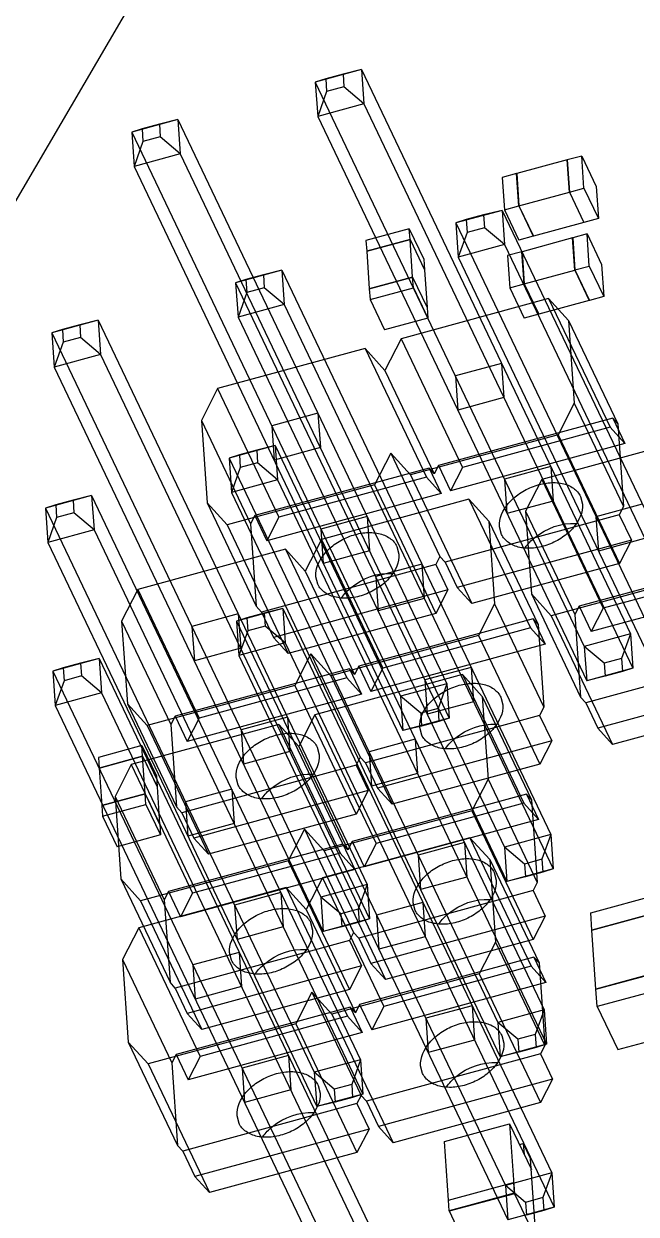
# Model space of a CAD drawing. Header units: millimetres. Extents: x 0 to 594, y 0 to 420.
# Drawn here: x 467.53 to 475.55, y 297.59 to 313.18 of the extents above; entities that cross this region are included whole.
import ezdxf

# ---------------------------------------------------------------- set-up
doc = ezdxf.new("R2010")
doc.units = ezdxf.units.MM
doc.header["$LTSCALE"] = 32.67
doc.layers.get('0').update_dxf_attribs({"linetype": 'CONTINUOUS'})

msp = doc.modelspace()

# ---------------------------------------------------------------- linework, layer by layer
at = {"color": 7, "linetype": 'CONTINUOUS'}
for p, q in [((490.399, 350.102), (457.226, 293.457)), ((471.953, 312.58), (471.347, 312.416)), ((471.71, 312.521), (471.483, 312.459)), ((471.953, 312.58), (471.71, 312.521)), ((471.71, 312.521), (471.722, 312.353)), ((471.953, 312.58), (471.984, 312.131)), ((471.953, 312.58), (475.478, 305.19)), ((471.483, 312.459), (471.347, 312.416)), ((471.347, 312.416), (474.871, 305.025)), ((471.347, 312.416), (471.378, 311.966)), ((471.483, 312.459), (471.495, 312.291)), ((471.722, 312.353), (471.495, 312.291)), ((471.984, 312.131), (471.722, 312.353)), ((471.495, 312.291), (471.378, 311.966)), ((471.984, 312.131), (471.378, 311.966)), ((471.984, 312.131), (475.509, 304.74)), ((469.547, 311.926), (468.941, 311.762)), ((469.304, 311.867), (469.077, 311.805)), ((469.547, 311.926), (469.304, 311.867)), ((469.304, 311.867), (469.316, 311.698)), ((469.547, 311.926), (469.578, 311.477)), ((469.547, 311.926), (473.071, 304.536)), ((471.378, 311.966), (474.903, 304.575)), ((469.077, 311.805), (468.941, 311.762)), ((468.941, 311.762), (468.972, 311.312)), ((468.941, 311.762), (472.465, 304.371)), ((469.077, 311.805), (469.088, 311.637)), ((469.316, 311.698), (469.088, 311.637)), ((469.578, 311.477), (469.316, 311.698)), ((469.088, 311.637), (468.972, 311.312)), ((469.578, 311.477), (468.972, 311.312)), ((469.578, 311.477), (473.102, 304.086)), ((474.648, 311.397), (473.986, 311.217)), ((474.648, 311.397), (474.649, 311.395)), ((474.677, 310.976), (474.648, 311.397)), ((474.838, 311.448), (474.649, 311.397)), ((474.649, 311.397), (474.678, 310.976)), ((474.838, 311.448), (475.027, 311.05)), ((474.867, 311.028), (474.838, 311.448)), ((468.972, 311.312), (472.496, 303.921)), ((473.985, 311.217), (473.796, 311.165)), ((473.796, 311.165), (473.825, 310.745)), ((474.014, 310.796), (473.985, 311.217)), ((473.985, 311.217), (473.986, 311.214)), ((473.986, 311.217), (474.015, 310.796)), ((474.015, 310.796), (474.677, 310.976)), ((474.677, 310.976), (474.867, 310.578)), ((474.678, 310.976), (474.867, 311.028)), ((474.678, 310.976), (474.868, 310.578)), ((474.867, 311.028), (475.056, 310.63)), ((475.027, 311.05), (475.056, 310.63)), ((473.825, 310.745), (474.014, 310.796)), ((474.014, 310.796), (474.204, 310.398)), ((474.015, 310.796), (474.205, 310.398)), ((473.797, 310.736), (473.19, 310.571)), ((473.326, 310.615), (473.19, 310.571)), ((473.553, 310.677), (473.326, 310.615)), ((473.326, 310.615), (473.338, 310.447)), ((473.797, 310.736), (473.553, 310.677)), ((473.553, 310.677), (473.565, 310.508)), ((473.797, 310.736), (473.828, 310.287)), ((473.797, 310.736), (477.321, 303.345)), ((473.825, 310.745), (474.015, 310.347)), ((475.056, 310.63), (474.868, 310.578)), ((472.578, 310.495), (472.011, 310.341)), ((472.588, 310.355), (472.578, 310.495)), ((472.578, 310.495), (472.768, 310.097)), ((473.19, 310.571), (473.221, 310.122)), ((473.19, 310.571), (476.715, 303.181)), ((473.565, 310.508), (473.338, 310.447)), ((473.828, 310.287), (473.565, 310.508)), ((474.867, 310.578), (474.205, 310.398)), ((474.867, 310.581), (474.867, 310.578)), ((472.011, 310.341), (472.02, 310.201)), ((472.02, 310.201), (472.588, 310.355)), ((472.588, 310.354), (472.02, 310.2)), ((472.588, 310.355), (472.778, 309.957)), ((472.622, 309.863), (472.588, 310.354)), ((472.588, 310.354), (472.778, 309.956)), ((473.338, 310.447), (473.221, 310.122)), ((474.204, 310.398), (474.015, 310.347)), ((474.719, 310.375), (474.056, 310.195)), ((474.204, 310.4), (474.204, 310.398)), ((474.719, 310.375), (474.72, 310.373)), ((474.748, 309.954), (474.719, 310.375)), ((474.908, 310.427), (474.72, 310.376)), ((474.72, 310.376), (474.749, 309.955)), ((474.908, 310.427), (475.098, 310.029)), ((474.937, 310.006), (474.908, 310.427)), ((472.02, 310.201), (472.021, 310.2)), ((472.02, 310.2), (472.054, 309.709)), ((473.828, 310.287), (473.221, 310.122)), ((473.828, 310.287), (477.352, 302.896)), ((474.055, 310.195), (473.867, 310.144)), ((473.867, 310.144), (473.896, 309.723)), ((474.084, 309.774), (474.055, 310.195)), ((474.055, 310.195), (474.057, 310.193)), ((474.056, 310.195), (474.085, 309.774)), ((472.768, 310.097), (472.778, 309.957)), ((473.221, 310.122), (476.746, 302.731)), ((474.749, 309.955), (474.937, 310.006)), ((474.937, 310.006), (475.127, 309.608)), ((475.098, 310.029), (475.127, 309.608)), ((470.909, 309.951), (470.303, 309.787)), ((470.438, 309.83), (470.303, 309.787)), ((470.666, 309.892), (470.438, 309.83)), ((470.438, 309.83), (470.45, 309.662)), ((470.909, 309.951), (470.666, 309.892)), ((470.666, 309.892), (470.677, 309.723)), ((470.909, 309.951), (470.94, 309.502)), ((470.909, 309.951), (474.433, 302.561)), ((472.622, 309.863), (472.054, 309.708)), ((472.054, 309.709), (472.622, 309.863)), ((472.622, 309.863), (472.812, 309.465)), ((472.622, 309.863), (472.812, 309.465)), ((472.632, 309.723), (472.622, 309.863)), ((472.778, 309.957), (472.777, 309.957)), ((472.778, 309.956), (472.812, 309.465)), ((474.085, 309.774), (474.748, 309.954)), ((474.748, 309.954), (474.937, 309.556)), ((474.749, 309.955), (474.938, 309.557)), ((470.303, 309.787), (470.334, 309.337)), ((470.303, 309.787), (473.827, 302.396)), ((470.677, 309.723), (470.45, 309.662)), ((470.94, 309.502), (470.677, 309.723)), ((472.054, 309.709), (472.055, 309.709)), ((472.054, 309.708), (472.064, 309.569)), ((472.064, 309.569), (472.632, 309.723)), ((472.632, 309.723), (472.821, 309.325)), ((473.896, 309.723), (474.084, 309.774)), ((473.896, 309.723), (474.086, 309.325)), ((474.084, 309.774), (474.274, 309.376)), ((474.085, 309.774), (474.275, 309.376)), ((470.45, 309.662), (470.334, 309.337)), ((472.064, 309.569), (472.254, 309.171)), ((474.405, 309.58), (472.473, 309.055)), ((474.937, 309.556), (474.275, 309.376)), ((474.667, 309.293), (474.405, 309.58)), ((474.405, 309.58), (475.209, 307.895)), ((474.937, 309.559), (474.937, 309.556)), ((475.127, 309.608), (474.938, 309.557)), ((470.94, 309.502), (470.334, 309.337)), ((470.94, 309.502), (474.464, 302.111)), ((472.812, 309.465), (472.821, 309.325)), ((472.812, 309.465), (472.812, 309.465)), ((474.274, 309.376), (474.086, 309.325)), ((474.274, 309.379), (474.274, 309.376)), ((468.503, 309.297), (467.896, 309.132)), ((468.259, 309.238), (468.032, 309.176)), ((468.503, 309.297), (468.259, 309.238)), ((468.259, 309.238), (468.271, 309.069)), ((468.503, 309.297), (472.027, 301.906)), ((468.503, 309.297), (468.534, 308.848)), ((470.334, 309.337), (473.858, 301.946)), ((472.821, 309.325), (472.254, 309.171)), ((474.667, 309.293), (475.312, 307.94)), ((474.667, 309.293), (474.741, 308.211)), ((468.032, 309.176), (467.896, 309.132)), ((467.896, 309.132), (471.421, 301.742)), ((467.896, 309.132), (467.927, 308.683)), ((468.032, 309.176), (468.044, 309.008)), ((468.271, 309.069), (468.044, 309.008)), ((468.534, 308.848), (468.271, 309.069)), ((472.473, 309.055), (472.26, 308.639)), ((472.473, 309.055), (473.276, 307.37)), ((468.044, 309.008), (467.927, 308.683)), ((471.999, 308.926), (470.066, 308.401)), ((471.999, 308.926), (472.803, 307.241)), ((472.26, 308.639), (471.999, 308.926)), ((468.534, 308.848), (467.927, 308.683)), ((468.534, 308.848), (472.058, 301.457)), ((467.927, 308.683), (471.452, 301.292)), ((472.26, 308.639), (472.906, 307.286)), ((473.788, 308.732), (473.182, 308.568)), ((473.788, 308.732), (473.819, 308.283)), ((473.182, 308.568), (473.213, 308.118)), ((470.066, 308.401), (469.854, 307.985)), ((470.066, 308.401), (470.87, 306.716)), ((473.819, 308.283), (473.213, 308.118)), ((474.741, 308.211), (474.529, 307.796)), ((474.741, 308.211), (475.387, 306.858)), ((469.854, 307.985), (469.928, 306.903)), ((469.854, 307.985), (470.499, 306.632)), ((471.382, 308.078), (470.776, 307.914)), ((471.382, 308.078), (471.413, 307.629)), ((475.244, 308.014), (472.961, 307.394)), ((475.312, 307.94), (475.244, 308.014)), ((475.244, 308.014), (475.402, 307.683)), ((470.776, 307.914), (470.807, 307.464)), ((475.209, 307.895), (473.276, 307.37)), ((475.402, 307.683), (475.209, 307.895)), ((475.312, 307.94), (475.387, 306.858)), ((470.822, 307.656), (470.216, 307.491)), ((470.822, 307.656), (470.579, 307.596)), ((470.822, 307.656), (470.853, 307.206)), ((470.822, 307.656), (474.347, 300.265)), ((474.529, 307.796), (472.596, 307.27)), ((475.402, 307.683), (473.119, 307.062)), ((476.249, 307.736), (474.316, 307.211)), ((474.529, 307.796), (475.332, 306.111)), ((470.352, 307.534), (470.216, 307.491)), ((470.216, 307.491), (470.247, 307.041)), ((470.216, 307.491), (473.74, 300.1)), ((470.579, 307.596), (470.352, 307.534)), ((470.352, 307.534), (470.363, 307.366)), ((470.579, 307.596), (470.591, 307.428)), ((471.413, 307.629), (470.807, 307.464)), ((472.335, 307.557), (472.122, 307.142)), ((472.596, 307.27), (472.335, 307.557)), ((472.335, 307.557), (472.98, 306.204)), ((470.363, 307.366), (470.247, 307.041)), ((470.591, 307.428), (470.363, 307.366)), ((472.838, 307.36), (470.554, 306.74)), ((470.853, 307.206), (470.591, 307.428)), ((472.906, 307.286), (472.838, 307.36)), ((472.838, 307.36), (472.996, 307.029)), ((472.961, 307.394), (472.906, 307.286)), ((472.961, 307.394), (473.119, 307.062)), ((473.276, 307.37), (473.119, 307.062)), ((474.434, 307.379), (473.827, 307.214)), ((474.434, 307.379), (474.465, 306.929)), ((470.853, 307.206), (470.247, 307.041)), ((470.853, 307.206), (474.378, 299.815)), ((472.803, 307.241), (470.87, 306.716)), ((472.596, 307.27), (473.4, 305.585)), ((472.996, 307.029), (472.803, 307.241)), ((473.827, 307.214), (473.858, 306.765)), ((474.316, 307.211), (474.103, 306.795)), ((474.316, 307.211), (475.12, 305.525)), ((472.122, 307.142), (470.19, 306.616)), ((470.247, 307.041), (473.771, 299.65)), ((472.996, 307.029), (470.713, 306.408)), ((472.122, 307.142), (472.926, 305.456)), ((468.416, 307.001), (467.81, 306.837)), ((467.945, 306.88), (467.81, 306.837)), ((468.173, 306.942), (467.945, 306.88)), ((467.945, 306.88), (467.957, 306.712)), ((468.416, 307.001), (468.173, 306.942)), ((468.173, 306.942), (468.184, 306.774)), ((468.416, 307.001), (471.94, 299.611)), ((468.416, 307.001), (468.447, 306.552)), ((469.928, 306.903), (470.574, 305.55)), ((470.19, 306.616), (469.928, 306.903)), ((473.361, 306.951), (471.428, 306.426)), ((473.622, 306.664), (473.361, 306.951)), ((473.361, 306.951), (474.165, 305.266)), ((474.465, 306.929), (473.858, 306.765)), ((474.823, 306.988), (474.849, 306.888)), ((475.632, 306.888), (475.025, 306.723)), ((467.81, 306.837), (471.334, 299.446)), ((467.81, 306.837), (467.841, 306.387)), ((467.957, 306.712), (467.841, 306.387)), ((468.184, 306.774), (467.957, 306.712)), ((468.447, 306.552), (468.184, 306.774)), ((470.554, 306.74), (470.499, 306.632)), ((470.554, 306.74), (470.713, 306.408)), ((470.87, 306.716), (470.713, 306.408)), ((472.027, 306.725), (471.421, 306.56)), ((472.027, 306.725), (472.058, 306.275)), ((475.331, 306.75), (473.048, 306.129)), ((474.103, 306.795), (474.749, 305.442)), ((474.103, 306.795), (474.178, 305.713)), ((475.025, 306.723), (475.056, 306.274)), ((475.387, 306.858), (475.331, 306.75)), ((475.331, 306.75), (475.49, 306.418)), ((468.447, 306.552), (467.841, 306.387)), ((468.447, 306.552), (471.971, 299.161)), ((470.19, 306.616), (470.993, 304.931)), ((470.499, 306.632), (470.574, 305.55)), ((471.421, 306.56), (471.452, 306.111)), ((473.622, 306.664), (474.268, 305.311)), ((473.622, 306.664), (473.697, 305.582)), ((473.786, 306.492), (473.759, 306.592)), ((471.428, 306.426), (471.216, 306.01)), ((471.428, 306.426), (472.232, 304.741)), ((475.49, 306.418), (473.206, 305.798)), ((475.663, 306.439), (475.056, 306.274)), ((475.49, 306.418), (475.332, 306.111)), ((467.841, 306.387), (471.365, 298.996)), ((470.955, 306.297), (469.022, 305.772)), ((471.216, 306.01), (470.955, 306.297)), ((470.955, 306.297), (471.758, 304.612)), ((472.058, 306.275), (471.452, 306.111)), ((472.416, 306.334), (472.443, 306.234)), ((472.925, 306.096), (470.642, 305.475)), ((472.744, 306.103), (472.138, 305.939)), ((472.744, 306.103), (472.775, 305.654)), ((472.98, 306.204), (472.925, 306.096)), ((472.925, 306.096), (473.083, 305.764)), ((473.048, 306.129), (472.98, 306.204)), ((473.048, 306.129), (473.206, 305.798)), ((475.332, 306.111), (473.4, 305.585)), ((477.087, 306.17), (474.804, 305.55)), ((471.216, 306.01), (471.861, 304.657)), ((471.379, 305.838), (471.353, 305.938)), ((472.138, 305.939), (472.169, 305.489)), ((476.372, 305.952), (474.439, 305.426)), ((477.052, 306.051), (475.12, 305.525)), ((469.022, 305.772), (468.809, 305.356)), ((469.022, 305.772), (469.826, 304.086)), ((473.4, 305.585), (473.206, 305.798)), ((477.245, 305.838), (474.962, 305.218)), ((473.083, 305.764), (470.8, 305.143)), ((472.775, 305.654), (472.169, 305.489)), ((473.083, 305.764), (472.926, 305.456)), ((474.439, 305.426), (474.178, 305.713)), ((474.178, 305.713), (474.823, 304.36)), ((470.921, 305.519), (470.315, 305.354)), ((470.678, 305.46), (470.45, 305.398)), ((470.642, 305.475), (470.574, 305.55)), ((470.642, 305.475), (470.8, 305.143)), ((470.921, 305.519), (470.678, 305.46)), ((470.678, 305.46), (470.689, 305.291)), ((470.921, 305.519), (474.445, 298.128)), ((470.921, 305.519), (470.952, 305.07)), ((473.697, 305.582), (473.484, 305.167)), ((473.697, 305.582), (474.342, 304.229)), ((474.804, 305.55), (474.749, 305.442)), ((474.804, 305.55), (474.962, 305.218)), ((475.12, 305.525), (474.962, 305.218)), ((468.809, 305.356), (469.455, 304.003)), ((468.809, 305.356), (468.884, 304.274)), ((470.338, 305.449), (469.731, 305.284)), ((470.45, 305.398), (470.315, 305.354)), ((470.315, 305.354), (473.839, 297.964)), ((470.315, 305.354), (470.346, 304.905)), ((470.338, 305.449), (470.369, 305)), ((470.45, 305.398), (470.462, 305.229)), ((472.926, 305.456), (470.993, 304.931)), ((474.2, 305.385), (471.916, 304.765)), ((474.268, 305.311), (474.2, 305.385)), ((474.2, 305.385), (474.358, 305.054)), ((474.268, 305.311), (474.342, 304.229)), ((474.439, 305.426), (475.243, 303.741)), ((474.749, 305.442), (474.823, 304.36)), ((469.731, 305.284), (469.762, 304.835)), ((470.462, 305.229), (470.346, 304.905)), ((470.689, 305.291), (470.462, 305.229)), ((470.952, 305.07), (470.689, 305.291)), ((473.484, 305.167), (471.551, 304.641)), ((474.165, 305.266), (472.232, 304.741)), ((473.484, 305.167), (474.288, 303.481)), ((474.358, 305.054), (474.165, 305.266)), ((475.478, 305.19), (474.871, 305.025)), ((475.478, 305.19), (475.361, 304.865)), ((475.478, 305.19), (475.509, 304.74)), ((470.369, 305), (469.762, 304.835)), ((470.952, 305.07), (470.346, 304.905)), ((470.993, 304.931), (470.8, 305.143)), ((470.952, 305.07), (474.476, 297.679)), ((474.358, 305.054), (472.075, 304.433)), ((475.134, 304.803), (474.871, 305.025)), ((474.871, 305.025), (474.903, 304.575)), ((468.514, 304.865), (467.908, 304.7)), ((468.514, 304.865), (468.271, 304.806)), ((468.514, 304.865), (472.039, 297.474)), ((468.514, 304.865), (468.546, 304.416)), ((470.346, 304.905), (473.87, 297.514)), ((471.29, 304.928), (471.078, 304.513)), ((471.551, 304.641), (471.29, 304.928)), ((471.29, 304.928), (471.936, 303.575)), ((477.175, 304.906), (474.891, 304.285)), ((475.361, 304.865), (475.134, 304.803)), ((475.361, 304.865), (475.373, 304.696)), ((468.044, 304.744), (467.908, 304.7)), ((467.908, 304.7), (467.939, 304.251)), ((467.908, 304.7), (471.433, 297.309)), ((468.271, 304.806), (468.044, 304.744)), ((468.044, 304.744), (468.056, 304.575)), ((468.271, 304.806), (468.283, 304.637)), ((471.793, 304.731), (469.51, 304.111)), ((471.861, 304.657), (471.793, 304.731)), ((471.793, 304.731), (471.951, 304.399)), ((471.916, 304.765), (471.861, 304.657)), ((471.916, 304.765), (472.075, 304.433)), ((472.232, 304.741), (472.075, 304.433)), ((473.389, 304.75), (472.783, 304.585)), ((473.389, 304.75), (473.42, 304.3)), ((475.509, 304.74), (474.903, 304.575)), ((475.134, 304.803), (475.146, 304.635)), ((475.373, 304.696), (475.146, 304.635)), ((475.509, 304.74), (475.373, 304.696)), ((468.056, 304.575), (467.939, 304.251)), ((468.283, 304.637), (468.056, 304.575)), ((468.546, 304.416), (468.283, 304.637)), ((471.758, 304.612), (469.826, 304.086)), ((473.274, 304.655), (471.342, 304.13)), ((471.551, 304.641), (472.355, 302.956)), ((471.951, 304.399), (471.758, 304.612)), ((473.071, 304.536), (472.465, 304.371)), ((472.783, 304.585), (472.814, 304.136)), ((473.071, 304.536), (472.955, 304.211)), ((473.071, 304.536), (473.102, 304.086)), ((473.535, 304.368), (473.274, 304.655)), ((473.274, 304.655), (474.078, 302.97)), ((475.146, 304.635), (474.903, 304.575)), ((477.333, 304.574), (475.05, 303.953)), ((468.546, 304.416), (467.939, 304.251)), ((468.546, 304.416), (472.07, 297.025)), ((471.078, 304.513), (469.145, 303.987)), ((471.951, 304.399), (469.668, 303.779)), ((471.078, 304.513), (471.881, 302.827)), ((472.728, 304.149), (472.465, 304.371)), ((472.465, 304.371), (472.496, 303.921)), ((473.535, 304.368), (474.181, 303.015)), ((473.535, 304.368), (473.61, 303.286)), ((467.939, 304.251), (471.464, 296.86)), ((469.145, 303.987), (468.884, 304.274)), ((468.884, 304.274), (469.529, 302.921)), ((473.42, 304.3), (472.814, 304.136)), ((473.779, 304.359), (473.805, 304.259)), ((474.342, 304.229), (474.287, 304.121)), ((474.891, 304.285), (474.823, 304.36)), ((474.891, 304.285), (475.05, 303.953)), ((477.175, 304.266), (475.243, 303.741)), ((469.51, 304.111), (469.455, 304.003)), ((469.51, 304.111), (469.668, 303.779)), ((469.826, 304.086), (469.668, 303.779)), ((470.983, 304.096), (470.377, 303.931)), ((470.983, 304.096), (471.014, 303.646)), ((471.342, 304.13), (471.129, 303.714)), ((471.342, 304.13), (472.145, 302.445)), ((474.287, 304.121), (472.004, 303.5)), ((473.102, 304.086), (472.496, 303.921)), ((472.955, 304.211), (472.728, 304.149)), ((472.728, 304.149), (472.739, 303.98)), ((472.955, 304.211), (472.967, 304.042)), ((473.102, 304.086), (472.967, 304.042)), ((474.287, 304.121), (474.445, 303.789)), ((470.868, 304.001), (468.935, 303.476)), ((469.145, 303.987), (469.949, 302.302)), ((469.455, 304.003), (469.529, 302.921)), ((470.377, 303.931), (470.408, 303.481)), ((471.129, 303.714), (470.868, 304.001)), ((470.868, 304.001), (471.672, 302.316)), ((472.739, 303.98), (472.496, 303.921)), ((472.741, 303.863), (472.715, 303.963)), ((472.967, 304.042), (472.739, 303.98)), ((475.243, 303.741), (475.05, 303.953)), ((472.657, 303.808), (472.051, 303.643)), ((474.445, 303.789), (472.162, 303.168)), ((472.657, 303.808), (472.688, 303.358)), ((474.445, 303.789), (474.288, 303.481)), ((469.074, 303.725), (468.507, 303.571)), ((469.074, 303.725), (469.264, 303.327)), ((469.084, 303.586), (469.074, 303.725)), ((471.014, 303.646), (470.408, 303.481)), ((471.129, 303.714), (471.774, 302.361)), ((471.372, 303.705), (471.398, 303.605)), ((472.051, 303.643), (472.082, 303.193)), ((468.507, 303.571), (468.516, 303.431)), ((468.516, 303.431), (469.084, 303.586)), ((469.084, 303.585), (468.516, 303.431)), ((468.935, 303.476), (468.723, 303.06)), ((468.935, 303.476), (469.118, 303.093)), ((469.084, 303.586), (469.274, 303.188)), ((469.084, 303.585), (469.274, 303.187)), ((469.118, 303.094), (469.084, 303.585)), ((471.881, 303.467), (469.597, 302.846)), ((471.936, 303.575), (471.881, 303.467)), ((471.881, 303.467), (472.039, 303.135)), ((472.004, 303.5), (471.936, 303.575)), ((472.004, 303.5), (472.162, 303.168)), ((474.288, 303.481), (472.355, 302.956)), ((468.516, 303.431), (468.517, 303.431)), ((468.516, 303.431), (468.55, 302.94)), ((469.264, 303.327), (469.274, 303.188)), ((470.335, 303.209), (470.309, 303.309)), ((472.688, 303.358), (472.082, 303.193)), ((473.61, 303.286), (473.398, 302.871)), ((473.61, 303.286), (474.256, 301.933)), ((469.274, 303.188), (469.273, 303.187)), ((469.274, 303.187), (469.307, 302.696)), ((470.251, 303.153), (469.645, 302.989)), ((472.039, 303.135), (469.756, 302.514)), ((470.251, 303.153), (470.282, 302.704)), ((472.039, 303.135), (471.881, 302.827)), ((472.355, 302.956), (472.162, 303.168)), ((468.55, 302.94), (469.118, 303.094)), ((469.118, 303.093), (468.55, 302.939)), ((468.723, 303.06), (469.368, 301.707)), ((468.723, 303.06), (468.797, 301.978)), ((469.118, 303.094), (469.307, 302.696)), ((469.118, 303.093), (469.308, 302.695)), ((469.127, 302.953), (469.118, 303.093)), ((469.645, 302.989), (469.676, 302.539)), ((474.113, 303.089), (471.83, 302.469)), ((474.078, 302.97), (472.145, 302.445)), ((474.271, 302.758), (474.078, 302.97)), ((474.181, 303.015), (474.113, 303.089)), ((474.113, 303.089), (474.271, 302.758)), ((474.181, 303.015), (474.256, 301.933)), ((468.55, 302.94), (468.55, 302.939)), ((468.55, 302.939), (468.56, 302.799)), ((468.56, 302.799), (469.127, 302.953)), ((469.127, 302.953), (469.317, 302.555)), ((469.597, 302.846), (469.529, 302.921)), ((469.597, 302.846), (469.756, 302.514)), ((471.881, 302.827), (469.949, 302.302)), ((473.398, 302.871), (471.465, 302.345)), ((473.398, 302.871), (474.201, 301.186)), ((468.56, 302.799), (468.75, 302.401)), ((469.307, 302.696), (469.307, 302.696)), ((469.308, 302.695), (469.739, 301.791)), ((469.308, 302.695), (469.317, 302.555)), ((470.282, 302.704), (469.676, 302.539)), ((474.271, 302.758), (471.988, 302.137)), ((469.317, 302.555), (468.75, 302.401)), ((469.949, 302.302), (469.756, 302.514)), ((471.204, 302.632), (470.991, 302.217)), ((471.465, 302.345), (471.204, 302.632)), ((471.204, 302.632), (471.849, 301.279)), ((473.373, 302.519), (471.44, 301.994)), ((473.634, 302.232), (473.373, 302.519)), ((473.373, 302.519), (474.177, 300.834)), ((474.433, 302.561), (473.827, 302.396)), ((474.433, 302.561), (474.317, 302.236)), ((474.433, 302.561), (474.464, 302.111)), ((471.707, 302.435), (469.423, 301.815)), ((471.465, 302.345), (472.268, 300.66)), ((471.774, 302.361), (471.707, 302.435)), ((471.83, 302.469), (471.774, 302.361)), ((471.83, 302.469), (471.988, 302.137)), ((472.145, 302.445), (471.988, 302.137)), ((473.303, 302.454), (472.696, 302.289)), ((473.303, 302.454), (473.334, 302.004)), ((474.089, 302.174), (473.827, 302.396)), ((473.827, 302.396), (473.858, 301.946)), ((470.991, 302.217), (469.058, 301.691)), ((471.672, 302.316), (469.739, 301.791)), ((470.991, 302.217), (471.795, 300.532)), ((471.865, 302.104), (471.672, 302.316)), ((472.696, 302.289), (472.727, 301.84)), ((473.634, 302.232), (474.279, 300.879)), ((473.634, 302.232), (473.709, 301.15)), ((474.317, 302.236), (474.089, 302.174)), ((474.317, 302.236), (474.328, 302.067)), ((471.865, 302.104), (469.582, 301.483)), ((473.692, 302.063), (473.718, 301.963)), ((474.464, 302.111), (473.858, 301.946)), ((474.089, 302.174), (474.101, 302.005)), ((474.328, 302.067), (474.101, 302.005)), ((474.464, 302.111), (474.328, 302.067)), ((469.058, 301.691), (468.797, 301.978)), ((468.797, 301.978), (469.443, 300.625)), ((471.44, 301.994), (471.228, 301.578)), ((472.027, 301.906), (471.421, 301.742)), ((471.44, 301.994), (472.244, 300.308)), ((472.027, 301.906), (471.91, 301.582)), ((472.027, 301.906), (472.058, 301.457)), ((473.334, 302.004), (472.727, 301.84)), ((474.101, 302.005), (473.858, 301.946)), ((474.256, 301.933), (474.2, 301.825)), ((470.967, 301.865), (469.034, 301.339)), ((469.423, 301.815), (469.368, 301.707)), ((469.423, 301.815), (469.582, 301.483)), ((469.739, 301.791), (469.582, 301.483)), ((470.896, 301.8), (470.29, 301.635)), ((470.896, 301.8), (470.927, 301.35)), ((471.228, 301.578), (470.967, 301.865)), ((470.967, 301.865), (471.77, 300.18)), ((471.683, 301.52), (471.421, 301.742)), ((471.421, 301.742), (471.452, 301.292)), ((474.2, 301.825), (471.917, 301.204)), ((474.2, 301.825), (474.358, 301.493)), ((474.956, 301.536), (475.855, 301.78)), ((469.058, 301.691), (469.862, 300.006)), ((469.368, 301.707), (469.443, 300.625)), ((470.29, 301.635), (470.321, 301.186)), ((471.228, 301.578), (471.873, 300.224)), ((471.91, 301.582), (471.683, 301.52)), ((471.91, 301.582), (471.922, 301.413)), ((472.756, 301.671), (472.15, 301.506)), ((472.655, 301.567), (472.629, 301.667)), ((472.756, 301.671), (472.787, 301.222)), ((471.286, 301.409), (471.312, 301.309)), ((472.058, 301.457), (471.452, 301.292)), ((471.683, 301.52), (471.695, 301.351)), ((471.922, 301.413), (471.695, 301.351)), ((472.058, 301.457), (471.922, 301.413)), ((474.358, 301.493), (472.075, 300.873)), ((472.15, 301.506), (472.181, 301.057)), ((474.358, 301.493), (474.201, 301.186)), ((474.972, 301.308), (474.956, 301.536)), ((475.871, 301.553), (474.972, 301.308)), ((474.972, 301.308), (475.871, 301.552)), ((469.034, 301.339), (468.821, 300.924)), ((469.034, 301.339), (469.837, 299.654)), ((470.927, 301.35), (470.321, 301.186)), ((471.695, 301.351), (471.452, 301.292)), ((471.849, 301.279), (471.794, 301.171)), ((471.917, 301.204), (471.849, 301.279)), ((474.972, 301.308), (474.972, 301.308)), ((475.025, 300.536), (474.972, 301.308)), ((471.794, 301.171), (469.511, 300.55)), ((471.794, 301.171), (471.952, 300.839)), ((471.917, 301.204), (472.075, 300.873)), ((472.787, 301.222), (472.181, 301.057)), ((474.201, 301.186), (472.268, 300.66)), ((473.709, 301.15), (473.496, 300.734)), ((473.709, 301.15), (474.354, 299.797)), ((470.349, 301.017), (469.743, 300.852)), ((470.248, 300.913), (470.222, 301.013)), ((470.349, 301.017), (470.381, 300.568)), ((474.212, 300.953), (471.928, 300.333)), ((474.279, 300.879), (474.212, 300.953)), ((474.212, 300.953), (474.37, 300.621)), ((468.821, 300.924), (469.467, 299.57)), ((468.821, 300.924), (468.896, 299.842)), ((471.952, 300.839), (469.669, 300.218)), ((469.743, 300.852), (469.774, 300.403)), ((471.952, 300.839), (471.795, 300.532)), ((472.268, 300.66), (472.075, 300.873)), ((474.177, 300.834), (472.244, 300.308)), ((474.37, 300.621), (474.177, 300.834)), ((474.279, 300.879), (474.354, 299.797)), ((473.496, 300.734), (471.563, 300.209)), ((473.496, 300.734), (474.3, 299.049)), ((475.924, 300.78), (475.025, 300.536)), ((475.025, 300.535), (475.924, 300.779)), ((469.511, 300.55), (469.443, 300.625)), ((469.511, 300.55), (469.669, 300.218)), ((470.381, 300.568), (469.774, 300.403)), ((471.795, 300.532), (469.862, 300.006)), ((471.302, 300.496), (471.09, 300.08)), ((471.563, 300.209), (471.302, 300.496)), ((471.302, 300.496), (471.948, 299.143)), ((474.37, 300.621), (472.087, 300.001)), ((475.025, 300.536), (475.025, 300.535)), ((475.041, 300.307), (475.025, 300.535)), ((475.94, 300.552), (475.041, 300.307)), ((471.928, 300.333), (471.873, 300.224)), ((471.928, 300.333), (472.087, 300.001)), ((473.401, 300.318), (472.795, 300.153)), ((473.401, 300.318), (473.432, 299.868)), ((471.805, 300.299), (469.522, 299.678)), ((469.862, 300.006), (469.669, 300.218)), ((471.77, 300.18), (469.837, 299.654)), ((471.563, 300.209), (472.367, 298.524)), ((471.963, 299.967), (471.77, 300.18)), ((471.873, 300.224), (471.805, 300.299)), ((471.805, 300.299), (471.963, 299.967)), ((472.244, 300.308), (472.087, 300.001)), ((474.347, 300.265), (473.74, 300.1)), ((474.347, 300.265), (474.23, 299.94)), ((474.347, 300.265), (474.378, 299.815)), ((475.041, 300.307), (475.31, 299.743)), ((471.09, 300.08), (469.157, 299.555)), ((471.09, 300.08), (471.893, 298.395)), ((472.795, 300.153), (472.826, 299.703)), ((474.003, 299.878), (473.74, 300.1)), ((473.74, 300.1), (473.771, 299.65)), ((471.963, 299.967), (469.68, 299.347)), ((473.432, 299.868), (472.826, 299.703)), ((473.79, 299.927), (473.816, 299.827)), ((474.23, 299.94), (474.003, 299.878)), ((474.003, 299.878), (474.014, 299.71)), ((474.23, 299.94), (474.242, 299.771)), ((475.31, 299.743), (476.209, 299.988)), ((469.157, 299.555), (468.896, 299.842)), ((468.896, 299.842), (469.541, 298.488)), ((474.378, 299.815), (473.771, 299.65)), ((474.014, 299.71), (473.771, 299.65)), ((474.242, 299.771), (474.014, 299.71)), ((474.378, 299.815), (474.242, 299.771)), ((474.354, 299.797), (474.299, 299.689)), ((469.157, 299.555), (469.961, 297.87)), ((469.522, 299.678), (469.467, 299.57)), ((469.467, 299.57), (469.541, 298.488)), ((469.522, 299.678), (469.68, 299.347)), ((469.837, 299.654), (469.68, 299.347)), ((470.995, 299.664), (470.389, 299.499)), ((470.995, 299.664), (471.026, 299.214)), ((471.94, 299.611), (471.334, 299.446)), ((471.94, 299.611), (471.824, 299.286)), ((471.94, 299.611), (471.971, 299.161)), ((474.299, 299.689), (472.016, 299.068)), ((474.299, 299.689), (474.457, 299.357)), ((470.389, 299.499), (470.42, 299.049)), ((471.596, 299.224), (471.334, 299.446)), ((471.334, 299.446), (471.365, 298.996)), ((472.753, 299.431), (472.727, 299.531)), ((471.384, 299.273), (471.41, 299.173)), ((471.824, 299.286), (471.596, 299.224)), ((471.596, 299.224), (471.608, 299.055)), ((471.824, 299.286), (471.835, 299.117)), ((474.457, 299.357), (472.174, 298.736)), ((474.457, 299.357), (474.3, 299.049)), ((471.026, 299.214), (470.42, 299.049)), ((471.971, 299.161), (471.365, 298.996)), ((471.835, 299.117), (471.608, 299.055)), ((471.971, 299.161), (471.835, 299.117)), ((471.948, 299.143), (471.892, 299.035)), ((472.016, 299.068), (471.948, 299.143)), ((472.016, 299.068), (472.174, 298.736)), ((471.892, 299.035), (469.609, 298.414)), ((471.608, 299.055), (471.365, 298.996)), ((471.892, 299.035), (472.051, 298.703)), ((474.3, 299.049), (472.367, 298.524)), ((470.347, 298.777), (470.321, 298.877)), ((473.04, 298.538), (473.893, 298.77)), ((473.893, 298.77), (474.178, 298.172)), ((473.893, 298.77), (473.956, 297.856)), ((472.051, 298.703), (469.767, 298.082)), ((472.051, 298.703), (471.893, 298.395)), ((472.367, 298.524), (472.174, 298.736)), ((469.609, 298.414), (469.541, 298.488)), ((473.093, 297.772), (473.04, 298.538)), ((474.022, 298.498), (474.073, 298.512)), ((474.073, 298.512), (474.168, 298.313)), ((474.073, 298.512), (474.083, 298.371)), ((469.609, 298.414), (469.767, 298.082)), ((471.893, 298.395), (469.961, 297.87)), ((474.25, 297.119), (474.168, 298.313)), ((469.961, 297.87), (469.767, 298.082)), ((473.091, 297.772), (473.943, 298.003)), ((474.445, 298.128), (473.839, 297.964)), ((473.943, 298.003), (473.946, 297.997)), ((473.943, 298.003), (473.953, 297.863)), ((474.445, 298.128), (474.329, 297.804)), ((474.445, 298.128), (474.476, 297.679)), ((473.953, 297.863), (473.1, 297.631)), ((473.956, 297.856), (473.103, 297.625)), ((474.101, 297.742), (473.839, 297.964)), ((473.839, 297.964), (473.87, 297.514)), ((473.953, 297.863), (474.241, 297.259)), ((473.1, 297.631), (473.091, 297.772)), ((474.476, 297.679), (473.87, 297.514)), ((474.329, 297.804), (474.101, 297.742)), ((474.101, 297.742), (474.113, 297.573)), ((474.329, 297.804), (474.34, 297.635)), ((474.476, 297.679), (474.34, 297.635)), ((473.1, 297.631), (473.293, 297.226)), ((474.34, 297.635), (474.113, 297.573))]:
    msp.add_line(p, q, dxfattribs=at)
for points, knots in [([(473.759, 306.592), (473.752, 306.7), (473.838, 306.876), (474.02, 307.034), (474.201, 307.128), (474.393, 307.175), (474.577, 307.17), (474.732, 307.11), (474.802, 307.031), (474.823, 306.988)], [0, 0, 0, 0, 0.229799, 0.369055, 0.514611, 0.656563, 0.786181, 0.899307, 1, 1, 1, 1]), ([(474.849, 306.888), (474.856, 306.78), (474.771, 306.604), (474.588, 306.446), (474.408, 306.352), (474.215, 306.305), (474.031, 306.31), (473.877, 306.37), (473.806, 306.449), (473.786, 306.492)], [0, 0, 0, 0, 0.229799, 0.369055, 0.514611, 0.656563, 0.786181, 0.899307, 1, 1, 1, 1]), ([(474.098, 306.317), (474.134, 306.368), (474.308, 306.549), (474.574, 306.647), (474.762, 306.634)], [0, 0, 0, 0, 0.245678, 1, 1, 1, 1]), ([(471.353, 305.938), (471.346, 306.046), (471.431, 306.222), (471.614, 306.38), (471.794, 306.474), (471.987, 306.521), (472.171, 306.515), (472.326, 306.456), (472.396, 306.377), (472.417, 306.334)], [0, 0, 0, 0, 0.229799, 0.369055, 0.514611, 0.656563, 0.786181, 0.899307, 1, 1, 1, 1]), ([(472.443, 306.234), (472.45, 306.126), (472.365, 305.95), (472.182, 305.792), (472.001, 305.698), (471.809, 305.651), (471.625, 305.656), (471.47, 305.716), (471.4, 305.795), (471.379, 305.838)], [0, 0, 0, 0, 0.229799, 0.369055, 0.514611, 0.656563, 0.786181, 0.899307, 1, 1, 1, 1]), ([(471.692, 305.663), (471.727, 305.714), (471.902, 305.895), (472.167, 305.993), (472.356, 305.98)], [0, 0, 0, 0, 0.245678, 1, 1, 1, 1]), ([(472.715, 303.963), (472.708, 304.071), (472.793, 304.247), (472.976, 304.405), (473.156, 304.499), (473.349, 304.546), (473.533, 304.541), (473.688, 304.481), (473.758, 304.402), (473.779, 304.359)], [0, 0, 0, 0, 0.229799, 0.369055, 0.514611, 0.656563, 0.786181, 0.899307, 1, 1, 1, 1]), ([(473.805, 304.259), (473.812, 304.151), (473.727, 303.975), (473.544, 303.817), (473.364, 303.723), (473.171, 303.676), (472.987, 303.682), (472.832, 303.741), (472.762, 303.82), (472.741, 303.863)], [0, 0, 0, 0, 0.229799, 0.369055, 0.514611, 0.656563, 0.786181, 0.899307, 1, 1, 1, 1]), ([(473.054, 303.688), (473.09, 303.739), (473.264, 303.92), (473.529, 304.018), (473.718, 304.005)], [0, 0, 0, 0, 0.245678, 1, 1, 1, 1]), ([(470.309, 303.309), (470.301, 303.417), (470.387, 303.593), (470.569, 303.751), (470.75, 303.845), (470.943, 303.892), (471.126, 303.887), (471.281, 303.827), (471.352, 303.748), (471.372, 303.705)], [0, 0, 0, 0, 0.229799, 0.369055, 0.514611, 0.656563, 0.786181, 0.899307, 1, 1, 1, 1]), ([(471.398, 303.605), (471.406, 303.497), (471.32, 303.321), (471.138, 303.163), (470.957, 303.069), (470.764, 303.022), (470.581, 303.027), (470.426, 303.087), (470.355, 303.166), (470.335, 303.209)], [0, 0, 0, 0, 0.229799, 0.369055, 0.514611, 0.656563, 0.786181, 0.899307, 1, 1, 1, 1]), ([(470.648, 303.034), (470.683, 303.085), (470.858, 303.266), (471.123, 303.364), (471.312, 303.351)], [0, 0, 0, 0, 0.245678, 1, 1, 1, 1]), ([(472.629, 301.667), (472.621, 301.775), (472.707, 301.951), (472.889, 302.109), (473.07, 302.203), (473.262, 302.25), (473.446, 302.245), (473.601, 302.185), (473.671, 302.106), (473.692, 302.063)], [0, 0, 0, 0, 0.229799, 0.369055, 0.514611, 0.656563, 0.786181, 0.899307, 1, 1, 1, 1]), ([(473.718, 301.963), (473.725, 301.855), (473.64, 301.679), (473.457, 301.521), (473.277, 301.427), (473.084, 301.38), (472.9, 301.386), (472.746, 301.445), (472.675, 301.524), (472.655, 301.567)], [0, 0, 0, 0, 0.229799, 0.369055, 0.514611, 0.656563, 0.786181, 0.899307, 1, 1, 1, 1]), ([(472.968, 301.393), (473.003, 301.443), (473.177, 301.624), (473.443, 301.722), (473.631, 301.709)], [0, 0, 0, 0, 0.245678, 1, 1, 1, 1]), ([(470.222, 301.013), (470.215, 301.121), (470.3, 301.297), (470.483, 301.455), (470.663, 301.549), (470.856, 301.596), (471.04, 301.591), (471.195, 301.531), (471.265, 301.452), (471.286, 301.409)], [0, 0, 0, 0, 0.229799, 0.369055, 0.514611, 0.656563, 0.786181, 0.899307, 1, 1, 1, 1]), ([(471.312, 301.309), (471.319, 301.201), (471.234, 301.025), (471.051, 300.867), (470.871, 300.773), (470.678, 300.726), (470.494, 300.732), (470.339, 300.791), (470.269, 300.87), (470.248, 300.913)], [0, 0, 0, 0, 0.229799, 0.369055, 0.514611, 0.656563, 0.786181, 0.899307, 1, 1, 1, 1]), ([(470.561, 300.738), (470.597, 300.789), (470.771, 300.97), (471.036, 301.068), (471.225, 301.055)], [0, 0, 0, 0, 0.245678, 1, 1, 1, 1]), ([(472.727, 299.531), (472.72, 299.639), (472.805, 299.815), (472.988, 299.973), (473.168, 300.067), (473.361, 300.114), (473.545, 300.108), (473.699, 300.049), (473.77, 299.97), (473.79, 299.927)], [0, 0, 0, 0, 0.229799, 0.369055, 0.514611, 0.656563, 0.786181, 0.899307, 1, 1, 1, 1]), ([(473.816, 299.827), (473.824, 299.719), (473.738, 299.543), (473.556, 299.385), (473.375, 299.291), (473.183, 299.244), (472.999, 299.249), (472.844, 299.309), (472.774, 299.388), (472.753, 299.431)], [0, 0, 0, 0, 0.229799, 0.369055, 0.514611, 0.656563, 0.786181, 0.899307, 1, 1, 1, 1]), ([(473.066, 299.256), (473.101, 299.306), (473.276, 299.488), (473.541, 299.585), (473.73, 299.573)], [0, 0, 0, 0, 0.245678, 1, 1, 1, 1]), ([(470.321, 298.877), (470.313, 298.985), (470.399, 299.161), (470.581, 299.319), (470.762, 299.413), (470.954, 299.46), (471.138, 299.454), (471.293, 299.395), (471.364, 299.316), (471.384, 299.273)], [0, 0, 0, 0, 0.229799, 0.369055, 0.514611, 0.656563, 0.786181, 0.899307, 1, 1, 1, 1]), ([(471.41, 299.173), (471.418, 299.065), (471.332, 298.889), (471.149, 298.731), (470.969, 298.636), (470.776, 298.59), (470.593, 298.595), (470.438, 298.655), (470.367, 298.734), (470.347, 298.777)], [0, 0, 0, 0, 0.229799, 0.369055, 0.514611, 0.656563, 0.786181, 0.899307, 1, 1, 1, 1]), ([(470.66, 298.602), (470.695, 298.652), (470.87, 298.834), (471.135, 298.931), (471.323, 298.918)], [0, 0, 0, 0, 0.245678, 1, 1, 1, 1])]:
    msp.add_open_spline(points, degree=3, knots=knots, dxfattribs=at)

doc.saveas('drawing.dxf')
